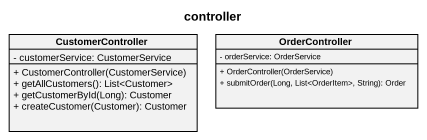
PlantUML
@startuml
title controller
hide circle
hide empty members
skinparam classAttributeIconSize 0
class CustomerController {
  - customerService: CustomerService
  + CustomerController(CustomerService)
  + getAllCustomers(): List<Customer>
  + getCustomerById(Long): Customer
  + createCustomer(Customer): Customer
}
class OrderController {
  - orderService: OrderService
  + OrderController(OrderService)
  + submitOrder(Long, List<OrderItem>, String): Order
}
@enduml
